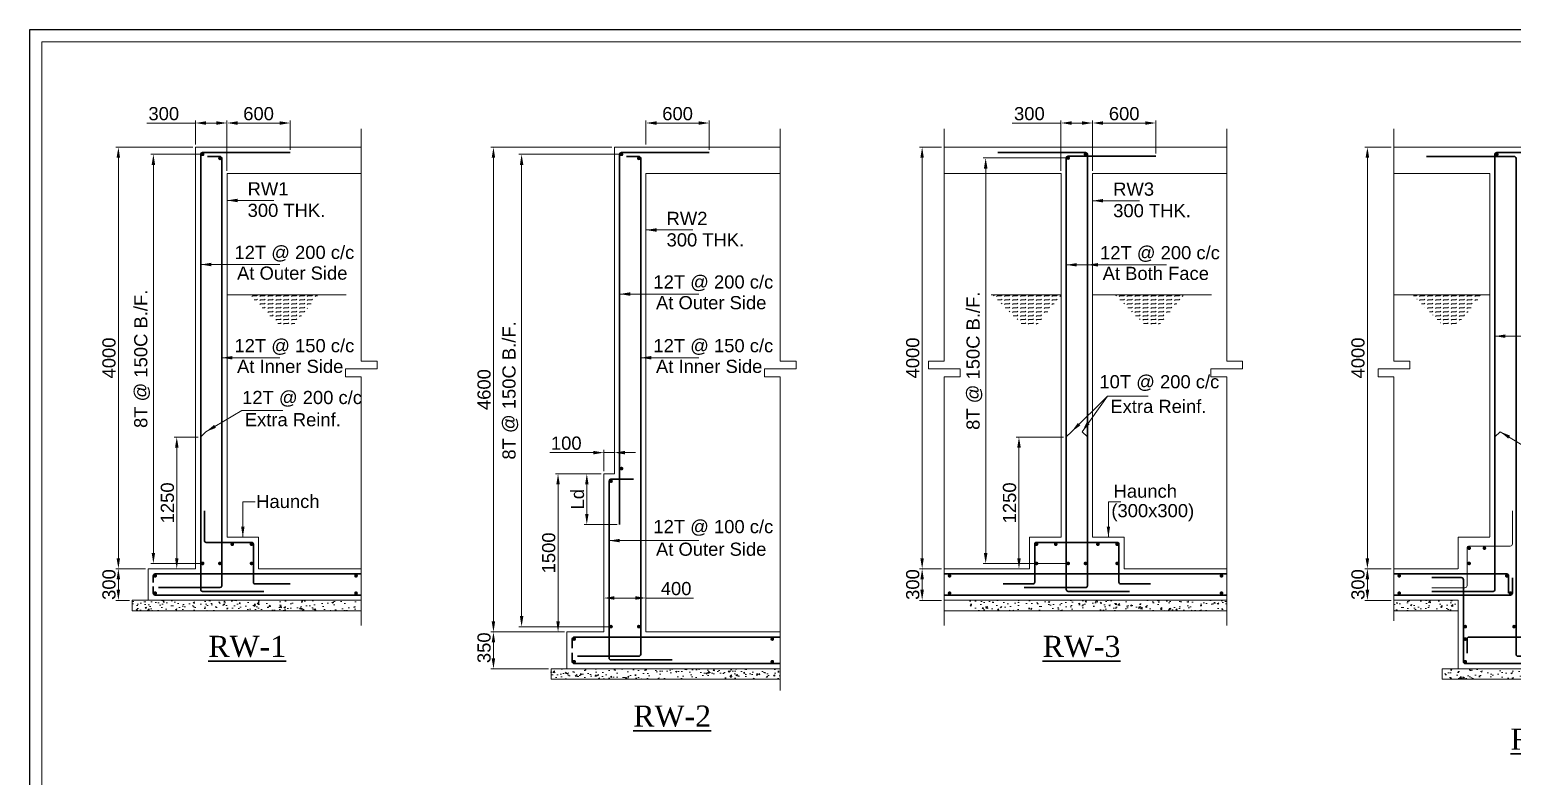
# Model space of a CAD drawing. Header units: millimetres. Extents: x 99112 to 332273, y 431815 to 552227.
# Drawn here: x 250858 to 264934, y 489691 to 496777 of the extents above; entities that cross this region are included whole.
import ezdxf

# ---------------------------------------------------------------- set-up
doc = ezdxf.new("R2010")
doc.units = ezdxf.units.MM
doc.header["$LTSCALE"] = 100
doc.header["$MEASUREMENT"] = 0
doc.linetypes.add('HIDDEN', pattern=[0.375, 0.25, -0.125])
for name, color, linetype, lineweight in [('CONCRETE', 7, 'Continuous', 20), ('DIM', 8, 'Continuous', 13), ('DONUT', 2, 'Continuous', 20), ('MAIN TEXT', 6, 'Continuous', 30), ('P.C.C HATCH', 8, 'Continuous', 20), ('REINF', 4, 'Continuous', 30), ('SUNK', 251, 'Continuous', 9), ('TEXT', 255, 'Continuous', 25), ('WATER LVL', 5, 'HIDDEN', 13)]:
    doc.layers.add(name, color=color, linetype=linetype, lineweight=lineweight)
doc.styles.add('ARIAL', font='arial.ttf')
doc.styles.add('TIMES NEW ROMAN', font='times.ttf', dxfattribs={"width": 0.8, "height": 12})
doc.dimstyles.new('50', dxfattribs={"dimscale": 50, "dimtxt": 2.5, "dimasz": 2, "dimexe": 0.5, "dimexo": 0.5, "dimgap": 0.5, "dimtad": 1, "dimdec": 0, "dimzin": 3, "dimdsep": 46, "dimtxsty": 'ARIAL', "dimcen": 0, "dimdle": 1, "dimclrd": 256, "dimclre": 256, "dimclrt": 7, "dimadec": 0, "dimazin": 0, "dimtfac": 1, "dimtdec": 0, "dimtmove": 0, "dimatfit": 3, "dimfxl": 0, "dimtolj": 1, "dimtzin": 0, "dimlwd": -1, "dimlwe": -1, "dimarcsym": 0})
pattern_1 = [(50, (-44755.4, 22417.23), (143.452037, -12.550427), [15, -165]), (355, (-44755.4, 22417.23), (-27.750267, 150.438427), [12, -132]), (100.4514, (-44743.45, 22416.18), (115.701876, 137.88791), [12.748038, -140.228422]), (46.1842, (-44755.4, 22457.23), (213.44821, -33.103803), [22.5, -247.5]), (96.6356, (-44737.62, 22454.47), (186.93254, 194.823574), [19.12206, -210.3426]), (351.1842, (-44755.4, 22457.23), (186.93239, 194.82372), [18, -198]), (21, (-44735.4, 22447.23), (119.38141, -80.523778), [15, -165]), (326, (-44735.4, 22447.23), (48.663066, 145.03001), [12, -132]), (71.4514, (-44725.46, 22440.52), (168.044526, 64.5061), [12.748038, -140.228422]), (37.5, (-44755.405, 22417.23), (2.431971, 66.578771), [0, -130.4, 0, -134, 0, -132.5]), (7.5, (-44755.405, 22417.23), (52.6139075, 78.882342), [0, -76.4, 0, -127.4, 0, -50.5]), (327.5, (-44800.005, 22417.23), (106.764487, -4.5109743), [0, -50, 0, -156, 0, -207]), (317.5, (-44820.005, 22417.23), (116.637234, 20.020996), [0, -65, 0, -103.6, 0, -147])]

# ---------------------------------------------------------------- blocks, each defined once
blk = doc.blocks.new('*D488')
at = {"layer": 'DIM', "transparency": 16777216}
for p, q in [((263785, 495661), (263533, 495661)), ((263558, 495561), (263558, 491761)), ((263785, 491661), (263533, 491661))]:
    blk.add_line(p, q, dxfattribs=at)
for points in [[(263575, 495561), (263541, 495561), (263558, 495661)], [(263541, 491761), (263575, 491761), (263558, 491661)]]:
    blk.add_solid(points, dxfattribs=at)
at = {"layer": 'DIM', "color": 7, "transparency": 16777216, "insert": (263469, 493661), "char_height": 125, "attachment_point": 5, "rotation": 90, "style": 'ARIAL'}
blk.add_mtext('\\A1;4000', dxfattribs=at)
blk = doc.blocks.new('*D491')
at = {"layer": 'DIM', "transparency": 16777216}
for p, q in [((263785, 491661), (263533, 491661)), ((263558, 491561), (263558, 491461)), ((263785, 491361), (263533, 491361))]:
    blk.add_line(p, q, dxfattribs=at)
for points in [[(263575, 491561), (263541, 491561), (263558, 491661)], [(263541, 491461), (263575, 491461), (263558, 491361)]]:
    blk.add_solid(points, dxfattribs=at)
at = {"layer": 'DIM', "color": 7, "transparency": 16777216, "insert": (263469, 491511), "char_height": 125, "attachment_point": 5, "rotation": 90, "style": 'ARIAL'}
blk.add_mtext('\\A1;300', dxfattribs=at)
blk = doc.blocks.new('*D492')
at = {"layer": 'DIM', "transparency": 16777216}
for p, q in [((252474, 495594), (252007, 495594)), ((252032, 495494), (252032, 491811)), ((252474, 491711), (252007, 491711))]:
    blk.add_line(p, q, dxfattribs=at)
for points in [[(252049, 495494), (252016, 495494), (252032, 495594)], [(252016, 491811), (252049, 491811), (252032, 491711)]]:
    blk.add_solid(points, dxfattribs=at)
at = {"layer": 'DIM', "color": 7, "transparency": 16777216, "insert": (251925, 493653), "char_height": 125, "attachment_point": 5, "rotation": 90, "style": 'ARIAL'}
blk.add_mtext('\\A1;8T @ 150C B./F.', dxfattribs=at)
blk = doc.blocks.new('*D493')
at = {"layer": 'DIM', "transparency": 16777216}
for p, q in [((251681, 491661), (251725, 491661)), ((251700, 491561), (251700, 491461)), ((251806, 491361), (251675, 491361))]:
    blk.add_line(p, q, dxfattribs=at)
for points in [[(251716, 491561), (251683, 491561), (251700, 491661)], [(251683, 491461), (251716, 491461), (251700, 491361)]]:
    blk.add_solid(points, dxfattribs=at)
at = {"layer": 'DIM', "color": 7, "transparency": 16777216, "insert": (251611, 491511), "char_height": 125, "attachment_point": 5, "rotation": 90, "style": 'ARIAL'}
blk.add_mtext('\\A1;{\\A1;300}', dxfattribs=at)
blk = doc.blocks.new('*D494')
at = {"layer": 'DIM', "transparency": 16777216}
for p, q in [((252406, 495661), (251675, 495661)), ((251700, 491761), (251700, 495561)), ((251956, 491661), (251675, 491661))]:
    blk.add_line(p, q, dxfattribs=at)
for points in [[(251716, 495561), (251683, 495561), (251700, 495661)], [(251683, 491761), (251716, 491761), (251700, 491661)]]:
    blk.add_solid(points, dxfattribs=at)
at = {"layer": 'DIM', "color": 7, "transparency": 16777216, "insert": (251611, 493661), "char_height": 125, "attachment_point": 5, "rotation": 90, "style": 'ARIAL'}
blk.add_mtext('\\A1;4000', dxfattribs=at)
blk = doc.blocks.new('*D534')
at = {"layer": 'DIM', "transparency": 16777216}
for p, q in [((252431, 495891), (251969, 495891)), ((252431, 495686), (252431, 495916)), ((252531, 495891), (252631, 495891)), ((252731, 495436), (252731, 495916))]:
    blk.add_line(p, q, dxfattribs=at)
for points in [[(252531, 495907), (252531, 495874), (252431, 495891)], [(252631, 495874), (252631, 495907), (252731, 495891)]]:
    blk.add_solid(points, dxfattribs=at)
at = {"layer": 'DIM', "color": 7, "transparency": 16777216, "insert": (252131, 495979), "char_height": 125, "attachment_point": 5, "style": 'ARIAL'}
blk.add_mtext('\\A1;300', dxfattribs=at)
blk = doc.blocks.new('*D495')
at = {"layer": 'DIM', "transparency": 16777216}
for p, q in [((252731, 495686), (252731, 495916)), ((252831, 495891), (253231, 495891)), ((253331, 495636), (253331, 495916))]:
    blk.add_line(p, q, dxfattribs=at)
for points in [[(252831, 495907), (252831, 495874), (252731, 495891)], [(253231, 495874), (253231, 495907), (253331, 495891)]]:
    blk.add_solid(points, dxfattribs=at)
at = {"layer": 'DIM', "color": 7, "transparency": 16777216, "insert": (253031, 495979), "char_height": 125, "attachment_point": 5, "style": 'ARIAL'}
blk.add_mtext('\\A1;600', dxfattribs=at)
blk = doc.blocks.new('*D496')
at = {"layer": 'DIM', "transparency": 16777216}
for p, q in [((256451, 495594), (255503, 495594)), ((255528, 495494), (255528, 491211)), ((256352, 491111), (255503, 491111))]:
    blk.add_line(p, q, dxfattribs=at)
for points in [[(255545, 495494), (255512, 495494), (255528, 495594)], [(255512, 491211), (255545, 491211), (255528, 491111)]]:
    blk.add_solid(points, dxfattribs=at)
at = {"layer": 'DIM', "color": 7, "transparency": 16777216, "insert": (255421, 493353), "char_height": 125, "attachment_point": 5, "rotation": 90, "style": 'ARIAL'}
blk.add_mtext('\\A1;8T @ 150C B./F.', dxfattribs=at)
blk = doc.blocks.new('*D497')
at = {"layer": 'DIM', "transparency": 16777216}
for p, q in [((255934, 491061), (255236, 491061)), ((255261, 490961), (255261, 490811)), ((255784, 490711), (255236, 490711))]:
    blk.add_line(p, q, dxfattribs=at)
for points in [[(255277, 490961), (255244, 490961), (255261, 491061)], [(255244, 490811), (255277, 490811), (255261, 490711)]]:
    blk.add_solid(points, dxfattribs=at)
at = {"layer": 'DIM', "color": 7, "transparency": 16777216, "insert": (255172, 490911), "char_height": 125, "attachment_point": 5, "rotation": 90, "style": 'ARIAL'}
blk.add_mtext('\\A1;350', dxfattribs=at)
blk = doc.blocks.new('*D498')
at = {"layer": 'DIM', "transparency": 16777216}
for p, q in [((256384, 495661), (255236, 495661)), ((255261, 491161), (255261, 495561)), ((255934, 491061), (255236, 491061))]:
    blk.add_line(p, q, dxfattribs=at)
for points in [[(255277, 495561), (255244, 495561), (255261, 495661)], [(255244, 491161), (255277, 491161), (255261, 491061)]]:
    blk.add_solid(points, dxfattribs=at)
at = {"layer": 'DIM', "color": 7, "transparency": 16777216, "insert": (255172, 493361), "char_height": 125, "attachment_point": 5, "rotation": 90, "style": 'ARIAL'}
blk.add_mtext('\\A1;4600', dxfattribs=at)
blk = doc.blocks.new('*D535')
at = {"layer": 'DIM', "transparency": 16777216}
for p, q in [((252431, 495891), (251969, 495891)), ((252431, 495686), (252431, 495916)), ((252531, 495891), (252631, 495891)), ((252731, 495436), (252731, 495916))]:
    blk.add_line(p, q, dxfattribs=at)
for points in [[(252531, 495907), (252531, 495874), (252431, 495891)], [(252631, 495874), (252631, 495907), (252731, 495891)]]:
    blk.add_solid(points, dxfattribs=at)
at = {"layer": 'DIM', "color": 7, "transparency": 16777216, "insert": (252131, 495979), "char_height": 125, "attachment_point": 5, "style": 'ARIAL'}
blk.add_mtext('\\A1;300', dxfattribs=at)
blk = doc.blocks.new('*D499')
at = {"layer": 'DIM', "transparency": 16777216}
for p, q in [((256709, 495686), (256709, 495916)), ((256809, 495891), (257209, 495891)), ((257309, 495636), (257309, 495916))]:
    blk.add_line(p, q, dxfattribs=at)
for points in [[(256809, 495907), (256809, 495874), (256709, 495891)], [(257209, 495874), (257209, 495907), (257309, 495891)]]:
    blk.add_solid(points, dxfattribs=at)
at = {"layer": 'DIM', "color": 7, "transparency": 16777216, "insert": (257009, 495979), "char_height": 125, "attachment_point": 5, "style": 'ARIAL'}
blk.add_mtext('\\A1;600', dxfattribs=at)
blk = doc.blocks.new('*D536')
at = {"layer": 'DIM', "transparency": 16777216}
for p, q in [((256209, 492763), (255795, 492763)), ((256309, 492586), (256309, 492788)), ((256409, 492763), (256309, 492763)), ((256409, 492586), (256409, 492788)), ((256509, 492763), (256609, 492763))]:
    blk.add_line(p, q, dxfattribs=at)
for points in [[(256209, 492746), (256209, 492779), (256309, 492763)], [(256509, 492779), (256509, 492746), (256409, 492763)]]:
    blk.add_solid(points, dxfattribs=at)
at = {"layer": 'DIM', "color": 7, "transparency": 16777216, "insert": (255952, 492852), "char_height": 125, "attachment_point": 5, "style": 'ARIAL'}
blk.add_mtext('\\A1;100', dxfattribs=at)
blk = doc.blocks.new('*D537')
at = {"layer": 'DIM', "transparency": 16777216}
for p, q in [((256284, 492561), (255849, 492561)), ((255874, 492461), (255874, 491161)), ((255934, 491061), (255849, 491061))]:
    blk.add_line(p, q, dxfattribs=at)
for points in [[(255891, 492461), (255858, 492461), (255874, 492561)], [(255858, 491161), (255891, 491161), (255874, 491061)]]:
    blk.add_solid(points, dxfattribs=at)
at = {"layer": 'DIM', "color": 7, "transparency": 16777216, "insert": (255786, 491811), "char_height": 125, "attachment_point": 5, "rotation": 90, "style": 'ARIAL'}
blk.add_mtext('\\A1;1500', dxfattribs=at)
blk = doc.blocks.new('*D500')
at = {"layer": 'DIM', "transparency": 16777216}
for p, q in [((260692, 495559), (259909, 495559)), ((259934, 495459), (259934, 491811)), ((260692, 491711), (259909, 491711))]:
    blk.add_line(p, q, dxfattribs=at)
for points in [[(259951, 495459), (259917, 495459), (259934, 495559)], [(259917, 491811), (259951, 491811), (259934, 491711)]]:
    blk.add_solid(points, dxfattribs=at)
at = {"layer": 'DIM', "color": 7, "transparency": 16777216, "insert": (259827, 493635), "char_height": 125, "attachment_point": 5, "rotation": 90, "style": 'ARIAL'}
blk.add_mtext('\\A1;8T @ 150C B./F.', dxfattribs=at)
blk = doc.blocks.new('*D501')
at = {"layer": 'DIM', "transparency": 16777216}
for p, q in [((259516, 491661), (259306, 491661)), ((259331, 491561), (259331, 491461)), ((259516, 491361), (259306, 491361))]:
    blk.add_line(p, q, dxfattribs=at)
for points in [[(259347, 491561), (259314, 491561), (259331, 491661)], [(259314, 491461), (259347, 491461), (259331, 491361)]]:
    blk.add_solid(points, dxfattribs=at)
at = {"layer": 'DIM', "color": 7, "transparency": 16777216, "insert": (259242, 491511), "char_height": 125, "attachment_point": 5, "rotation": 90, "style": 'ARIAL'}
blk.add_mtext('\\A1;{\\A1;300}', dxfattribs=at)
blk = doc.blocks.new('*D502')
at = {"layer": 'DIM', "transparency": 16777216}
for p, q in [((259516, 495661), (259306, 495661)), ((259331, 491761), (259331, 495561)), ((259516, 491661), (259306, 491661))]:
    blk.add_line(p, q, dxfattribs=at)
for points in [[(259347, 495561), (259314, 495561), (259331, 495661)], [(259314, 491761), (259347, 491761), (259331, 491661)]]:
    blk.add_solid(points, dxfattribs=at)
at = {"layer": 'DIM', "color": 7, "transparency": 16777216, "insert": (259242, 493661), "char_height": 125, "attachment_point": 5, "rotation": 90, "style": 'ARIAL'}
blk.add_mtext('\\A1;4000', dxfattribs=at)
blk = doc.blocks.new('*D538')
at = {"layer": 'DIM', "transparency": 16777216}
for p, q in [((252431, 495891), (251969, 495891)), ((252431, 495686), (252431, 495916)), ((252531, 495891), (252631, 495891)), ((252731, 495436), (252731, 495916))]:
    blk.add_line(p, q, dxfattribs=at)
for points in [[(252531, 495907), (252531, 495874), (252431, 495891)], [(252631, 495874), (252631, 495907), (252731, 495891)]]:
    blk.add_solid(points, dxfattribs=at)
at = {"layer": 'DIM', "color": 7, "transparency": 16777216, "insert": (252131, 495979), "char_height": 125, "attachment_point": 5, "style": 'ARIAL'}
blk.add_mtext('\\A1;300', dxfattribs=at)
blk = doc.blocks.new('*D516')
at = {"layer": 'DIM', "transparency": 16777216}
for p, q in [((260649, 495891), (260187, 495891)), ((260649, 495436), (260649, 495916)), ((260749, 495891), (260849, 495891)), ((260949, 495436), (260949, 495916))]:
    blk.add_line(p, q, dxfattribs=at)
for points in [[(260749, 495907), (260749, 495874), (260649, 495891)], [(260849, 495874), (260849, 495907), (260949, 495891)]]:
    blk.add_solid(points, dxfattribs=at)
at = {"layer": 'DIM', "color": 7, "transparency": 16777216, "insert": (260349, 495979), "char_height": 125, "attachment_point": 5, "style": 'ARIAL'}
blk.add_mtext('\\A1;300', dxfattribs=at)
blk = doc.blocks.new('*D517')
at = {"layer": 'DIM', "transparency": 16777216}
for p, q in [((260949, 495686), (260949, 495916)), ((261049, 495891), (261449, 495891)), ((261549, 495601), (261549, 495916))]:
    blk.add_line(p, q, dxfattribs=at)
for points in [[(261049, 495907), (261049, 495874), (260949, 495891)], [(261449, 495874), (261449, 495907), (261549, 495891)]]:
    blk.add_solid(points, dxfattribs=at)
at = {"layer": 'DIM', "color": 7, "transparency": 16777216, "insert": (261249, 495979), "char_height": 125, "attachment_point": 5, "style": 'ARIAL'}
blk.add_mtext('\\A1;600', dxfattribs=at)
blk = doc.blocks.new('*D539')
at = {"layer": 'P.C.C HATCH', "transparency": 16777216}
for p, q in [((252456, 492911), (252229, 492911)), ((252254, 491761), (252254, 492811)), ((252406, 491661), (252229, 491661))]:
    blk.add_line(p, q, dxfattribs=at)
for points in [[(252271, 492811), (252238, 492811), (252254, 492911)], [(252238, 491761), (252271, 491761), (252254, 491661)]]:
    blk.add_solid(points, dxfattribs=at)
at = {"layer": 'P.C.C HATCH', "color": 7, "transparency": 16777216, "insert": (252166, 492286), "char_height": 125, "attachment_point": 5, "rotation": 90, "style": 'ARIAL'}
blk.add_mtext('\\A1;1250', dxfattribs=at)
blk = doc.blocks.new('*D541')
at = {"layer": 'DIM', "transparency": 16777216}
for p, q in [((252431, 495891), (251969, 495891)), ((252431, 495686), (252431, 495916)), ((252531, 495891), (252631, 495891)), ((252731, 495436), (252731, 495916))]:
    blk.add_line(p, q, dxfattribs=at)
for points in [[(252531, 495907), (252531, 495874), (252431, 495891)], [(252631, 495874), (252631, 495907), (252731, 495891)]]:
    blk.add_solid(points, dxfattribs=at)
at = {"layer": 'DIM', "color": 7, "transparency": 16777216, "insert": (252131, 495979), "char_height": 125, "attachment_point": 5, "style": 'ARIAL'}
blk.add_mtext('\\A1;300', dxfattribs=at)
blk = doc.blocks.new('*D527')
at = {"layer": 'P.C.C HATCH', "transparency": 16777216}
for p, q in [((256309, 491319), (256309, 491408)), ((256409, 491383), (256609, 491383)), ((256709, 491319), (256709, 491408)), ((256709, 491383), (257160, 491383))]:
    blk.add_line(p, q, dxfattribs=at)
for points in [[(256409, 491400), (256409, 491367), (256309, 491383)], [(256609, 491367), (256609, 491400), (256709, 491383)]]:
    blk.add_solid(points, dxfattribs=at)
at = {"layer": 'P.C.C HATCH', "color": 7, "transparency": 16777216, "insert": (256995, 491472), "char_height": 125, "attachment_point": 5, "style": 'ARIAL'}
blk.add_mtext('\\A1;400', dxfattribs=at)
blk = doc.blocks.new('*D696')
at = {"layer": 'DIM', "transparency": 16777216}
for p, q in [((260674, 492911), (260225, 492911)), ((260250, 491761), (260250, 492811)), ((260324, 491661), (260225, 491661))]:
    blk.add_line(p, q, dxfattribs=at)
for points in [[(260267, 492811), (260234, 492811), (260250, 492911)], [(260234, 491761), (260267, 491761), (260250, 491661)]]:
    blk.add_solid(points, dxfattribs=at)
at = {"layer": 'DIM', "color": 7, "transparency": 16777216, "insert": (260161, 492286), "char_height": 125, "attachment_point": 5, "rotation": 90, "style": 'ARIAL'}
blk.add_mtext('\\A1;1250', dxfattribs=at)
blk = doc.blocks.new('*D697')
at = {"layer": 'DIM', "transparency": 16777216}
for p, q in [((260674, 492911), (260225, 492911)), ((260250, 491761), (260250, 492811)), ((260324, 491661), (260225, 491661))]:
    blk.add_line(p, q, dxfattribs=at)
for points in [[(260267, 492811), (260234, 492811), (260250, 492911)], [(260234, 491761), (260267, 491761), (260250, 491661)]]:
    blk.add_solid(points, dxfattribs=at)
at = {"layer": 'DIM', "color": 7, "transparency": 16777216, "insert": (260161, 492286), "char_height": 125, "attachment_point": 5, "rotation": 90, "style": 'ARIAL'}
blk.add_mtext('\\A1;1250', dxfattribs=at)
blk = doc.blocks.new('*D876')
at = {"layer": 'DIM', "transparency": 16777216}
for p, q in [((256284, 492561), (256122, 492561)), ((256147, 492461), (256147, 492181)), ((256434, 492081), (256122, 492081))]:
    blk.add_line(p, q, dxfattribs=at)
for points in [[(256164, 492461), (256131, 492461), (256147, 492561)], [(256131, 492181), (256164, 492181), (256147, 492081)]]:
    blk.add_solid(points, dxfattribs=at)
at = {"layer": 'DIM', "color": 7, "transparency": 16777216, "insert": (256059, 492321), "char_height": 125, "attachment_point": 5, "rotation": 90, "style": 'ARIAL'}
blk.add_mtext('\\A1;Ld', dxfattribs=at)

msp = doc.modelspace()

# ---------------------------------------------------------------- hatches: boundary and pattern name
at = {"layer": 'P.C.C HATCH'}
h = msp.add_hatch(dxfattribs=at)
h.set_pattern_fill('AR-CONC', color=256, scale=20, style=0)
h.set_pattern_definition([(50, (-44983.07, 22417.23), (143.452037, -12.550427), [15, -165]), (355, (-44983.07, 22417.23), (-27.750267, 150.438427), [12, -132]), (100.4514, (-44971.11, 22416.18), (115.701876, 137.88791), [12.748038, -140.228422]), (46.1842, (-44983.07, 22457.23), (213.44821, -33.103803), [22.5, -247.5]), (96.6356, (-44965.28, 22454.47), (186.93254, 194.823574), [19.12206, -210.3426]), (351.1842, (-44983.07, 22457.23), (186.93239, 194.82372), [18, -198]), (21, (-44963.07, 22447.23), (119.38141, -80.523778), [15, -165]), (326, (-44963.07, 22447.23), (48.663066, 145.03001), [12, -132]), (71.4514, (-44953.12, 22440.52), (168.044526, 64.5061), [12.748038, -140.228422]), (37.5, (-44983.066, 22417.23), (2.431971, 66.578771), [0, -130.4, 0, -134, 0, -132.5]), (7.5, (-44983.066, 22417.23), (52.6139075, 78.882342), [0, -76.4, 0, -127.4, 0, -50.5]), (327.5, (-45027.666, 22417.23), (106.764487, -4.5109743), [0, -50, 0, -156, 0, -207]), (317.5, (-45047.67, 22417.23), (116.637234, 20.020996), [0, -65, 0, -103.6, 0, -147])])
h.paths.add_polyline_path([(262223, 491261.4), (262223, 491361.4), (259785.7, 491361.4), (259785.7, 491261.4)])
h.paths.add_polyline_path([(259319.9, 491342.3), (259319.9, 491680.5), (259510.1, 491680.5), (259510.1, 491342.3)], flags=9)
h = msp.add_hatch(dxfattribs=at)
h.set_pattern_fill('AR-CONC', color=256, scale=20, style=0)
h.set_pattern_definition([(50, (457025.75, 1009560.71), (143.452037, -12.550427), [15, -165]), (355, (457025.75, 1009560.71), (-27.750267, 150.438427), [12, -132]), (100.4514, (457037.7, 1009559.67), (115.701876, 137.88791), [12.748038, -140.228422]), (46.1842, (457025.75, 1009600.71), (213.44821, -33.103803), [22.5, -247.5]), (96.6356, (457043.54, 1009597.95), (186.93254, 194.823574), [19.12206, -210.3426]), (351.1842, (457025.75, 1009600.71), (186.93239, 194.82372), [18, -198]), (21, (457045.75, 1009590.71), (119.38141, -80.523778), [15, -165]), (326, (457045.75, 1009590.71), (48.663066, 145.03001), [12, -132]), (71.4514, (457055.7, 1009584), (168.044526, 64.5061), [12.748038, -140.228422]), (37.5, (457025.75, 1009560.714), (2.431971, 66.578771), [0, -130.4, 0, -134, 0, -132.5]), (7.5, (457025.75, 1009560.714), (52.6139075, 78.882342), [0, -76.4, 0, -127.4, 0, -50.5]), (327.5, (456981.15, 1009560.714), (106.764487, -4.5109743), [0, -50, 0, -156, 0, -207]), (317.5, (456961.15, 1009560.71), (116.637234, 20.020996), [0, -65, 0, -103.6, 0, -147])])
h.paths.add_polyline_path([(254006, 491261.4), (254006, 491361.4), (251831.4, 491361.4), (251831.4, 491261.4)])
h = msp.add_hatch(dxfattribs=at)
h.set_pattern_fill('AR-CONC', color=256, scale=20, style=0)
h.set_pattern_definition(pattern_1)
h.paths.add_polyline_path([(264419.1, 491361.4), (263810.4, 491361.4), (263810.4, 491261.4), (264419.1, 491261.4)])
h = msp.add_hatch(dxfattribs=at)
h.set_pattern_fill('AR-CONC', color=256, scale=20, style=0)
h.set_pattern_definition([(50, (-45811.41, 22417.23), (143.452037, -12.550427), [15, -165]), (355, (-45811.41, 22417.23), (-27.750267, 150.438427), [12, -132]), (100.4514, (-45799.45, 22416.18), (115.701876, 137.88791), [12.748038, -140.228422]), (46.1842, (-45811.4, 22457.23), (213.44821, -33.103803), [22.5, -247.5]), (96.6356, (-45793.62, 22454.47), (186.93254, 194.823574), [19.12206, -210.3426]), (351.1842, (-45811.4, 22457.23), (186.93239, 194.82372), [18, -198]), (21, (-45791.41, 22447.23), (119.38141, -80.523778), [15, -165]), (326, (-45791.41, 22447.23), (48.663066, 145.03001), [12, -132]), (71.4514, (-45781.46, 22440.52), (168.044526, 64.5061), [12.748038, -140.228422]), (37.5, (-45811.41, 22417.23), (2.431971, 66.578771), [0, -130.4, 0, -134, 0, -132.5]), (7.5, (-45811.41, 22417.23), (52.6139075, 78.882342), [0, -76.4, 0, -127.4, 0, -50.5]), (327.5, (-45856.01, 22417.23), (106.764487, -4.5109743), [0, -50, 0, -156, 0, -207]), (317.5, (-45876.01, 22417.23), (116.637234, 20.020996), [0, -65, 0, -103.6, 0, -147])])
h.paths.add_polyline_path([(257983.5, 490711.4), (255808.9, 490711.4), (255808.9, 490611.4), (257983.5, 490611.4)])
h.paths.add_polyline_path([(255076.8, 490742.3), (255076.8, 491080.5), (255267.1, 491080.5), (255267.1, 490742.3)], flags=9)
h = msp.add_hatch(dxfattribs=at)
h.set_pattern_fill('AR-CONC', color=256, scale=20, style=0)
h.set_pattern_definition(pattern_1)
h.paths.add_polyline_path([(266293.7, 490711.4), (264269.1, 490711.4), (264269.1, 490611.4), (266293.7, 490611.4)])
at = {"layer": 'WATER LVL'}
h = msp.add_hatch(dxfattribs=at)
h.set_pattern_fill('FLEX', color=256, scale=150, style=0)
h.paths.add_polyline_path([(252940.4, 494261.4), (253601.3, 494261.4), (253361.3, 493970.4), (253230.9, 493970.4)])
h = msp.add_hatch(dxfattribs=at)
h.set_pattern_fill('FLEX', color=256, scale=150, style=0)
h.set_pattern_definition([(0, (-6880.116, 0), (0, 37.5), [37.5, -37.5]), (45, (-6842.616, 0), (2e-15, 37.4999999), [9.375, -34.2830087, 9.375, -53.0330086])])
h.paths.add_polyline_path([(259995.9, 494261.4), (260656.7, 494261.4), (260416.7, 493970.4), (260286.3, 493970.4)])
h = msp.add_hatch(dxfattribs=at)
h.set_pattern_fill('FLEX', color=256, scale=150, style=0)
h.set_pattern_definition([(0, (-5717.68, 0), (0, 37.5), [37.5, -37.5]), (45, (-5680.18, 0), (2e-15, 37.4999999), [9.375, -34.2830087, 9.375, -53.0330086])])
h.paths.add_polyline_path([(261158.3, 494261.4), (261819.1, 494261.4), (261579.2, 493970.4), (261448.7, 493970.4)])
h = msp.add_hatch(dxfattribs=at)
h.set_pattern_fill('FLEX', color=256, scale=150, style=0)
h.set_pattern_definition([(0, (-5490.02, 0), (0, 37.5), [37.5, -37.5]), (45, (-5452.52, 0), (2e-15, 37.4999999), [9.375, -34.2830087, 9.375, -53.0330086])])
h.paths.add_polyline_path([(263985.5, 494261.4), (264646.3, 494261.4), (264406.3, 493970.4), (264275.9, 493970.4)])

# ---------------------------------------------------------------- linework, layer by layer
at = {"color": 5}
msp.add_lwpolyline([(250857.6, 472573.6), (285016.6, 472573.6), (285016.6, 496776.7), (250857.6, 496776.7)], close=True, dxfattribs=at)
at = {"layer": 'CONCRETE', "color": 5, "lineweight": 9}
for p, q in [((259541.4, 495835.6, 389.1), (259541.4, 493631.5, 389.1)), ((259541.4, 493631.5, 389.1), (259391.4, 493631.5, 389.1)), ((259391.4, 493631.5, 389.1), (259391.4, 493556.5, 389.1)), ((259391.4, 493556.5, 389.1), (259691.4, 493556.5, 389.1)), ((259691.4, 493556.5, 389.1), (259691.4, 493481.5, 389.1)), ((259691.4, 493481.5, 389.1), (259541.4, 493481.5, 389.1)), ((259541.4, 493481.5, 389.1), (259541.4, 491123.6, 389.1))]:
    msp.add_line(p, q, dxfattribs=at)
at = {"layer": 'CONCRETE'}
for p, q in [((252431.4, 491661.4, 389.1), (252431.4, 495661.4, 389.1)), ((254006, 495661.4, 389.1), (252431.4, 495661.4, 389.1)), ((256408.9, 492561.4, 389.1), (256408.9, 495661.4, 389.1)), ((257983.5, 495661.4, 389.1), (256408.9, 495661.4, 389.1)), ((262223, 495661.4, 389.1), (259541.4, 495661.4, 389.1)), ((267336.2, 495661.4, 389.1), (263810.4, 495661.4, 389.1)), ((252731.4, 491961.4, 389.1), (252731.4, 495411.4, 389.1)), ((254006, 495411.4, 389.1), (252731.4, 495411.4, 389.1)), ((256708.9, 491061.4, 389.1), (256708.9, 495411.4, 389.1)), ((257983.5, 495411.4, 389.1), (256708.9, 495411.4, 389.1)), ((260649.3, 495411.4, 389.1), (259541.4, 495411.4, 389.1)), ((260649.3, 491961.4, 389.1), (260649.3, 495411.4, 389.1)), ((260949.3, 491961.4, 389.1), (260949.3, 495411.4, 389.1)), ((262223, 495411.4, 389.1), (260949.3, 495411.4, 389.1)), ((264719.1, 495411.4, 389.1), (263810.4, 495411.4, 389.1)), ((264719.1, 491963.3, 389.1), (264719.1, 495411.4, 389.1)), ((256308.9, 491061.4, 389.1), (256308.9, 492561.4, 389.1)), ((256308.9, 492561.4, 389.1), (256408.9, 492561.4, 389.1)), ((253031.4, 491961.4, 389.1), (252731.4, 491961.4, 389.1)), ((253031.4, 491661.4, 389.1), (253031.4, 491961.4, 389.1)), ((260349.3, 491661.4, 389.1), (260349.3, 491961.4, 389.1)), ((260349.3, 491961.4, 389.1), (260649.3, 491961.4, 389.1)), ((261249.3, 491961.4, 389.1), (260949.3, 491961.4, 389.1)), ((261249.3, 491661.4, 389.1), (261249.3, 491961.4, 389.1)), ((264419.1, 491661.4, 389.1), (264419.1, 491961.4, 389.1)), ((264419.1, 491961.4, 389.1), (264719.1, 491961.4, 389.1)), ((251981.4, 491361.4, 389.1), (251981.4, 491661.4, 389.1)), ((252431.4, 491661.4, 389.1), (251981.4, 491661.4, 389.1)), ((254006, 491661.4, 389.1), (253031.4, 491661.4, 389.1)), ((260349.3, 491661.4, 389.1), (259541.4, 491661.4, 389.1)), ((262223, 491661.4, 389.1), (261249.3, 491661.4, 389.1)), ((264417.2, 491661.4, 389.1), (263810.4, 491661.4, 389.1)), ((251831.4, 491361.4, 389.1), (254006, 491361.4, 389.1)), ((251831.4, 491261.4, 389.1), (251831.4, 491361.4, 389.1)), ((259541.4, 491361.4, 389.1), (262223, 491361.4, 389.1)), ((263810.4, 491361.4, 389.1), (264419.1, 491361.4, 389.1)), ((264419.1, 491361.4, 389.1), (264419.1, 490711.4, 389.1)), ((251831.4, 491261.4, 389.1), (254006, 491261.4, 389.1)), ((259541.4, 491261.4, 389.1), (262223, 491261.4, 389.1)), ((263810.4, 491261.4, 389.1), (264419.1, 491261.4, 389.1)), ((255958.9, 490711.4, 389.1), (255958.9, 491061.4, 389.1)), ((255958.9, 491061.4, 389.1), (256308.9, 491061.4, 389.1)), ((256708.9, 491061.4, 389.1), (257983.5, 491061.4, 389.1)), ((255808.9, 490611.4, 389.1), (255808.9, 490711.4, 389.1)), ((255808.9, 490711.4, 389.1), (257983.5, 490711.4, 389.1)), ((255808.9, 490611.4, 389.1), (257983.5, 490611.4, 389.1)), ((264269.1, 490711.4, 389.1), (267336.2, 490711.4, 389.1)), ((264269.1, 490611.4, 389.1), (264269.1, 490711.4, 389.1)), ((264269.1, 490611.4, 389.1), (267336.2, 490611.4, 389.1))]:
    msp.add_line(p, q, dxfattribs=at)
at = {"layer": 'CONCRETE', "color": 5, "lineweight": 9, "elevation": 389.1}
for points in [[(254006, 495835.6), (254006, 493631.5), (254156, 493631.5), (254156, 493556.5), (253856, 493556.5), (253856, 493481.5), (254006, 493481.5), (254006, 491123.6)], [(257983.5, 495835.6), (257983.5, 493631.5), (258133.5, 493631.5), (258133.5, 493556.5), (257833.5, 493556.5), (257833.5, 493481.5), (257983.5, 493481.5), (257983.5, 490506.8)], [(262223, 495835.6), (262223, 493631.5), (262373, 493631.5), (262373, 493556.5), (262073, 493556.5), (262073, 493481.5), (262223, 493481.5), (262223, 491123.6)], [(263810.4, 495835.6), (263810.4, 493631.5), (263960.4, 493631.5), (263960.4, 493556.5), (263660.4, 493556.5), (263660.4, 493481.5), (263810.4, 493481.5), (263810.4, 491166.8)]]:
    msp.add_lwpolyline(points, dxfattribs=at)
at = {"layer": 'DONUT', "const_width": 17.5}
for points, elevation in [([(252507.7, 495593.9, -1), (252490.2, 495593.9, -1)], 401.4), ([(252672.9, 495555.6, -1), (252655.4, 495555.6, -1)], 401.4), ([(256485.1, 495593.9, -1), (256467.6, 495593.9, -1)], 401.4), ([(256650.1, 495555.6, -1), (256632.6, 495555.6, -1)], 401.4), ([(260725.5, 495558.9, -1), (260708, 495558.9, -1)], 389.1), ([(260873.2, 495593.9, 1), (260890.7, 495593.9, 1)], 401.4), ([(264795.3, 495593.9, -1), (264777.8, 495593.9, -1)], 401.4), ([(256485.6, 492611.4, -1), (256468.1, 492611.4, -1)], 401.4), ([(256385.6, 492492.5, -1), (256368.1, 492492.5, -1)], 401.4), ([(252790.2, 491893.9, -1), (252772.7, 491893.9, -1)], 389.1), ([(252972.7, 491893.9, -1), (252955.2, 491893.9, -1)], 389.1), ([(260408.1, 491893.9, 1), (260425.6, 491893.9, 1)], 389.1), ([(260590.6, 491893.9, 1), (260608.1, 491893.9, 1)], 389.1), ([(261008.1, 491893.9, -1), (260990.6, 491893.9, -1)], 389.1), ([(261190.6, 491893.9, -1), (261173.1, 491893.9, -1)], 389.1), ([(264515.3, 491856.4, 1), (264532.8, 491856.4, 1)], 389.1), ([(264660.3, 491856.6, 1), (264677.8, 491856.6, 1)], 389.1), ([(252508.1, 491711.4, -1), (252490.6, 491711.4, -1)], 401.4), ([(252654.6, 491711.4, 1), (252672.1, 491711.4, 1)], 401.4), ([(252972.7, 491711.4, -1), (252955.2, 491711.4, -1)], 389.1), ([(260408.1, 491711.4, 1), (260425.6, 491711.4, 1)], 389.1), ([(260725.9, 491711.4, -1), (260708.4, 491711.4, -1)], 401.4), ([(260872.7, 491711.4, 1), (260890.2, 491711.4, 1)], 401.4), ([(261190.6, 491711.4, -1), (261173.1, 491711.4, -1)], 389.1), ([(264514.8, 491711.4, 1), (264532.3, 491711.4, 1)], 389.1), ([(252057.7, 491593.9, -1), (252040.2, 491593.9, -1)], 401.4), ([(253964.8, 491593.9, -1), (253947.3, 491593.9, -1)], 389.1), ([(259600.1, 491593.9, -1), (259582.6, 491593.9, -1)], 389.1), ([(262181.7, 491593.9, -1), (262164.2, 491593.9, -1)], 389.1), ([(263869.2, 491593.9, -1), (263851.7, 491593.9, -1)], 389.1), ([(264890.3, 491593.9, -1), (264872.8, 491593.9, -1)], 389.1), ([(252057.7, 491428.9, -1), (252040.2, 491428.9, -1)], 401.4), ([(252057.7, 491428.9, -1), (252040.2, 491428.9, -1)], 401.4), ([(253964.8, 491428.9, -1), (253947.3, 491428.9, -1)], 389.1), ([(259600.1, 491428.9, -1), (259582.6, 491428.9, -1)], 389.1), ([(259600.1, 491428.9, -1), (259582.6, 491428.9, -1)], 389.1), ([(262181.7, 491428.9, -1), (262164.2, 491428.9, -1)], 389.1), ([(262181.7, 491428.9, -1), (262164.2, 491428.9, -1)], 389.1), ([(263869.2, 491428.9, -1), (263851.7, 491428.9, -1)], 389.1), ([(263869.2, 491428.9, -1), (263851.7, 491428.9, -1)], 389.1), ([(264925.3, 491428.9, -1), (264907.8, 491428.9, -1)], 389.1), ([(256035.2, 490993.9, -1), (256017.7, 490993.9, -1)], 389.1), ([(256385.6, 491111.4, -1), (256368.1, 491111.4, -1)], 401.4), ([(256632.2, 491111.4, 1), (256649.7, 491111.4, 1)], 413.7), ([(257916.7, 490993.9, -1), (257899.2, 490993.9, -1)], 389.1), ([(264495.3, 490993.9, -1), (264477.8, 490993.9, -1)], 364.5), ([(264495.8, 491111.4, -1), (264478.3, 491111.4, -1)], 413.7), ([(264942.3, 491111.4, 1), (264959.8, 491111.4, 1)], 413.7), ([(256035.2, 490778.9, -1), (256017.7, 490778.9, -1)], 401.4), ([(256035.2, 490778.9, -1), (256017.7, 490778.9, -1)], 401.4), ([(257916.7, 490778.9, -1), (257899.2, 490778.9, -1)], 401.4), ([(264495.3, 490778.9, -1), (264477.8, 490778.9, -1)], 376.8), ([(264495.3, 490778.9, -1), (264477.8, 490778.9, -1)], 376.8)]:
    msp.add_lwpolyline(points, format="xyb", close=True, dxfattribs=dict(at, elevation=elevation))
at = {"layer": 'REINF'}
for p, q in [((252481.4, 492911.4, 389.1), (252531.3, 492961.3, 389.1)), ((260699.2, 492911.4, 389.1), (260749.2, 492961.3, 389.1)), ((260899.4, 492911.4, 389.1), (260849.5, 492961.3, 389.1)), ((264769, 492911.4, 389.1), (264818.9, 492961.3, 389.1))]:
    msp.add_line(p, q, dxfattribs=at)
at = {"layer": 'REINF', "elevation": 389.1}
for points in [[(252546.5, 495573.1), (252664.1, 495573.1, -0.414238), (252681.6, 495555.6), (252681.3, 491498.9, -0.4141936), (252663.8, 491481.4), (252081.2, 491481.4)], [(253331.4, 495611.4), (252498.9, 495611.4, 0.4141896), (252481.4, 495593.9), (252481.3, 491463.9, 0.4142375), (252498.8, 491446.4), (253081.4, 491446.4)], [(256524, 495573.1), (256641.3, 495573.1, -0.414238), (256658.8, 495555.6), (256658.8, 490848.9, -0.4142136), (256641.3, 490831.4), (256058.6, 490831.4)], [(257308.9, 495611.4), (256476.3, 495611.4, 0.4141896), (256458.8, 495593.9), (256458.8, 492081.4)], [(260049.3, 495611.4), (260881.9, 495611.4, -0.4141896), (260899.4, 495593.9), (260899.4, 491498.9, -0.4142136), (260881.9, 491481.4), (260299.4, 491481.4)], [(261549.3, 495576.4), (260716.7, 495576.4, 0.4141896), (260699.2, 495558.9), (260699.2, 491463.9, 0.4142136), (260716.7, 491446.4), (261299.2, 491446.4)], [(264119.1, 495573.1), (264951.5, 495573.1, -0.414238), (264969, 495555.6), (264969, 490848.9, 0.414234), (264986.5, 490831.4), (265569.1, 490831.4)], [(265619.1, 495611.4), (264786.5, 495611.4, 0.4141896), (264769, 495593.9), (264769, 491463.9, -0.4142136), (264751.5, 491446.4), (264169, 491446.4)], [(256590.8, 492510), (256376.4, 492510, 0.4142077), (256358.9, 492492.5), (256358.8, 490813.9, 0.4142194), (256376.3, 490796.4), (256958.8, 490796.4)], [(252516.3, 492211.4), (252516.3, 491928.9, 0.4142136), (252533.8, 491911.4), (252963.9, 491911.4, -0.4142136), (252981.4, 491893.9), (252981.4, 491533.9, 0.4142136), (252998.9, 491516.4), (253331.4, 491516.4)], [(260099.3, 491516.4), (260381.8, 491516.4, 0.4142136), (260399.3, 491533.9), (260399.3, 491893.9, -0.4142136), (260416.8, 491911.4), (261181.8, 491911.4, -0.4142136), (261199.3, 491893.9), (261199.3, 491533.9, 0.4142136), (261216.8, 491516.4), (261499.3, 491516.4)], [(252031.4, 491529.1), (252031.4, 491593.9, -0.4142136), (252048.9, 491611.4), (254006, 491611.4)], [(264899.1, 491428.9), (264899.1, 491593.9, 0.4142136), (264881.6, 491611.4), (263810.4, 491611.4)], [(264934.1, 491575.6), (264934.1, 491428.9, -0.4142136), (264916.6, 491411.4), (263810.4, 491411.4)], [(264169.1, 491576.4), (264449.1, 491576.4, -0.4142136), (264469.1, 491556.4), (264469.1, 490778.9, 0.4142136), (264486.6, 490761.4), (267336.2, 490761.4)], [(252031.4, 491492.3), (252031.4, 491428.9, 0.4142136), (252048.9, 491411.4), (254006, 491411.4)], [(256008.9, 490908.4), (256008.9, 490993.9, -0.4142136), (256026.4, 491011.4), (257983.5, 491011.4)], [(264504.1, 490859.1), (264504.1, 490993.9, -0.4142136), (264521.6, 491011.4), (267336.2, 491011.4)], [(256008.9, 490863.1), (256008.9, 490778.9, 0.4142136), (256026.4, 490761.4), (257983.5, 490761.4)]]:
    msp.add_lwpolyline(points, format="xyb", dxfattribs=at)
at = {"layer": 'REINF', "lineweight": 15, "elevation": 389.1}
msp.add_lwpolyline([(264934.2, 492211.4), (264934.2, 491896.4, -0.4142136), (264914.2, 491876.4), (264524.1, 491876.4, 0.4142136), (264504.1, 491856.4), (264504.1, 491501.2, -0.4142136), (264484.1, 491481.2), (264169.1, 491481.2)], format="xyb", dxfattribs=at)
at = {"layer": 'REINF', "elevation": 389.1}
for points in [[(259541.4, 491611.4), (262223, 491611.4)], [(259541.4, 491411.4), (262223, 491411.4)]]:
    msp.add_lwpolyline(points, dxfattribs=at)
at = {"layer": 'SUNK', "color": 6}
msp.add_lwpolyline([(250972, 472688), (284902.2, 472688), (284902.2, 496662.3), (250972, 496662.3)], close=True, dxfattribs=at)
at = {"layer": 'WATER LVL', "ltscale": 0.25}
for p, q in [((253861.4, 494261.4, 389.1), (252731.4, 494261.4, 389.1)), ((260649.3, 494261.4, 389.1), (259986.9, 494261.4, 389.1)), ((262079.2, 494261.4, 389.1), (260949.3, 494261.4, 389.1)), ((264719.1, 494261.4, 389.1), (263810.4, 494261.4, 389.1))]:
    msp.add_line(p, q, dxfattribs=at)

# ---------------------------------------------------------------- texts
at = {"layer": 'MAIN TEXT', "style": 'TIMES NEW ROMAN'}
for s, p in [('%%URW-1', (252553.9, 490824.4, 388.2)), ('%%URW-3', (260475, 490824.4, 388.2)), ('%%URW-2', (256588.4, 490162.8, 388.2)), ('%%URW-4', (264915.9, 489943.8, 388.2))]:
    msp.add_text(s, height=200, rotation=0.00358, dxfattribs=at).set_placement(p)
at = {"layer": 'TEXT', "style": 'ARIAL'}
for s, p in [('RW1', (252926.9, 495203.6, 389.1)), ('RW3', (261144.7, 495200.9, 389.1)), ('300 THK.', (252926.9, 494999.8, 389.1)), ('300 THK.', (261144.7, 494997.1, 389.1)), ('RW2', (256904.4, 494923.2, 389.1)), ('300 THK.', (256904.4, 494719.5, 389.1))]:
    msp.add_text(s, height=125, rotation=0, dxfattribs=at).set_placement(p)
for s, p in [('12T @ 200 c/c', (252801.8, 494600.5, 389.1)), ('12T @ 200 c/c', (261019.7, 494597.8, 401.4)), ('At Outer Side', (252826.7, 494404, 389.1)), ('At Both Face', (261044.6, 494401.3, 401.4)), ('12T @ 200 c/c', (256779.3, 494320.1, 389.1)), ('At Outer Side', (256804.2, 494123.6, 389.1)), ('12T @ 150 c/c', (252801.8, 493715.5, 389.1)), ('12T @ 150 c/c', (256779.3, 493715.5, 389.1)), ('At Inner Side', (252826.7, 493519, 389.1)), ('At Inner Side', (256804.2, 493519, 389.1)), ('10T @ 200 c/c', (261013.8, 493373.1, 376.8)), ('12T @ 200 c/c', (252875, 493223.6, 376.8)), ('Extra Reinf.', (261117.7, 493139.2, 376.8)), ('Extra Reinf.', (252899.9, 493012.9, 376.8)), ('Haunch', (261148.5, 492334.9, 389.1)), ('Haunch', (253008.1, 492237.1, 389.1)), ('(300x300)', (261127.2, 492150, 389.1)), ('12T @ 100 c/c', (256779.3, 491998.4, 389.1)), ('At Outer Side', (256804.2, 491783.9, 389.1))]:
    msp.add_text(s, height=125, dxfattribs=at).set_placement(p)

# ---------------------------------------------------------------- dimensions: what is measured, and where the dimension line sits
at = {"layer": 'DIM'}
for base, p1, p2, picture, middle in [((252731.4, 495890.6, 389.1), (252431.4, 495661.4, 389.1), (252731.4, 495411.4, 389.1), '*D534', (252131.5, 495890.6, 389.1)), ((252731.4, 495890.6, 389.1), (252431.4, 495661.4, 389.1), (252731.4, 495411.4, 389.1), '*D535', (252131.5, 495890.6, 389.1)), ((252731.4, 495890.6, 389.1), (252431.4, 495661.4, 389.1), (252731.4, 495411.4, 389.1), '*D538', (252131.5, 495890.6, 389.1)), ((252731.4, 495890.6, 389.1), (252431.4, 495661.4, 389.1), (252731.4, 495411.4, 389.1), '*D541', (252131.5, 495890.6, 389.1)), ((260949.3, 495890.6, 389.1), (260649.3, 495411.4, 389.1), (260949.3, 495411.4, 389.1), '*D516', (260349.3, 495890.6, 389.1))]:
    dim = msp.add_linear_dim(base=base, p1=p1, p2=p2, dimstyle='50', dxfattribs=at)
    dim.commit()
    dim.dimension.update_dxf_attribs({"geometry": picture, "text_midpoint": middle, "dimtype": 160})
for base, p1, p2, picture, middle in [((253331.4, 495890.6, 389.1), (252731.4, 495661.4, 389.1), (253331.4, 495611.4, 401.4), '*D495', (253031.4, 495979.4, 389.1)), ((257308.9, 495890.6, 389.1), (256708.9, 495661.4, 389.1), (257308.9, 495611.4, 401.4), '*D499', (257008.9, 495979.4, 389.1)), ((261549.3, 495890.6, 389.1), (260949.3, 495661.4, 389.1), (261549.3, 495576.4, 389.1), '*D517', (261249.3, 495979.4, 389.1)), ((256308.9, 492762.8, 389.1), (256408.9, 492561.4, 389.1), (256308.9, 492561.4, 389.1), '*D536', (255951.9, 492851.6, 389.1))]:
    dim = msp.add_linear_dim(base=base, p1=p1, p2=p2, dimstyle='50', dxfattribs=at)
    dim.commit()
    dim.dimension.update_dxf_attribs({"geometry": picture, "text_midpoint": middle})
for base, p1, p2, text, picture, middle in [((251699.6, 495661.4, 389.1), (251981.4, 491661.4, 389.1), (252431.4, 495661.4, 389.1), '4000', '*D494', (251610.8, 493661.4, 389.1)), ((255260.8, 495661.4, 389.1), (255958.9, 491061.4, 389.1), (256408.9, 495661.4, 389.1), '4600', '*D498', (255172, 493361.4, 389.1)), ((259330.6, 495661.4, 389.1), (259541.4, 491661.4, 389.1), (259541.4, 495661.4, 389.1), '4000', '*D502', (259241.8, 493661.4, 389.1)), ((263557.9, 491661.4, 389.1), (263810.4, 495661.4, 389.1), (263810.4, 491661.4, 389.1), '4000', '*D488', (263469.1, 493661.4, 389.1)), ((252032.4, 491711.4, 401.4), (252498.9, 495593.9, 401.4), (252499.3, 491711.4, 401.4), '8T @ 150C B./F.', '*D492', (251925.3, 493652.6, 401.4)), ((255528.5, 491111.4, 401.4), (256476.3, 495593.9, 401.4), (256376.8, 491111.4, 401.4), '8T @ 150C B./F.', '*D496', (255421.4, 493352.6, 401.4)), ((259933.9, 491711.4, 401.4), (260716.7, 495558.9, 389.1), (260717.2, 491711.4, 401.4), '8T @ 150C B./F.', '*D500', (259826.9, 493635.1, 401.4)), ((256147.3, 492081.4), (256308.9, 492561.4, 389.1), (256458.8, 492081.4, 389.1), 'Ld', '*D876', (256058.8, 492321.4))]:
    dim = msp.add_linear_dim(base=base, p1=p1, p2=p2, angle=90, text=text, dimstyle='50', dxfattribs=at)
    dim.commit()
    dim.dimension.update_dxf_attribs({"geometry": picture, "text_midpoint": middle})
for base, p1, p2, picture, middle in [((260250.2, 492911.4), (260349.3, 491661.4, 389.1), (260699.2, 492911.4, 389.1), '*D696', (260161.4, 492286.4)), ((260250.2, 492911.4), (260349.3, 491661.4, 389.1), (260699.2, 492911.4, 389.1), '*D697', (260161.4, 492286.4)), ((255874.3, 491061.4, 389.1), (256308.9, 492561.4, 389.1), (255958.9, 491061.4, 389.1), '*D537', (255785.5, 491811.4, 389.1))]:
    dim = msp.add_linear_dim(base=base, p1=p1, p2=p2, angle=90, dimstyle='50', dxfattribs=at)
    dim.commit()
    dim.dimension.update_dxf_attribs({"geometry": picture, "text_midpoint": middle})
for base, p1, p2, text, picture, middle in [((251699.6, 491361.4, 389.1), (251656.4, 491661.4, 389.1), (251831.4, 491361.4, 389.1), '{\\A1;300}', '*D493', (251699.6, 491511.4, 389.1)), ((259330.6, 491361.4, 389.1), (259541.4, 491661.4, 389.1), (259541.4, 491361.4, 389.1), '{\\A1;300}', '*D501', (259330.6, 491511.4, 389.1)), ((255260.8, 490711.4, 389.1), (255958.9, 491061.4, 389.1), (255808.9, 490711.4, 389.1), '350', '*D497', (255260.8, 490911.4, 389.1))]:
    dim = msp.add_linear_dim(base=base, p1=p1, p2=p2, angle=90, text=text, dimstyle='50', dxfattribs=at)
    dim.commit()
    dim.dimension.update_dxf_attribs({"geometry": picture, "text_midpoint": middle, "dimtype": 160})
dim = msp.add_linear_dim(base=(263557.9, 491361.4, 389.1), p1=(263810.4, 491661.4, 389.1), p2=(263810.4, 491361.4, 389.1), angle=90, dimstyle='50', dxfattribs=at)
dim.commit()
dim.dimension.update_dxf_attribs({"geometry": '*D491', "text_midpoint": (263557.9, 491511.4, 389.1), "dimtype": 160})
at = {"layer": 'P.C.C HATCH'}
dim = msp.add_linear_dim(base=(252254.4, 492911.4, 389.1), p1=(252431.4, 491661.4, 389.1), p2=(252481.4, 492911.4, 389.1), angle=90, dimstyle='50', dxfattribs=at)
dim.commit()
dim.dimension.update_dxf_attribs({"geometry": '*D539', "text_midpoint": (252165.6, 492286.4, 389.1)})
dim = msp.add_linear_dim(base=(256708.9, 491383.5, 389.1), p1=(256308.9, 491294.5, 389.1), p2=(256708.9, 491294.5, 389.1), dimstyle='50', dxfattribs=at)
dim.commit()
dim.dimension.update_dxf_attribs({"geometry": '*D527', "text_midpoint": (256994.6, 491383.5, 389.1), "dimtype": 160})

# ---------------------------------------------------------------- leaders
at = {"layer": 'DIM'}
for points in [[(252731.4, 495156, 389.1), (253176.4, 495156, 389.1)], [(260949.3, 495153.3, 389.1), (261394.3, 495153.3, 389.1)], [(256708.9, 494875.6, 389.1), (257153.9, 494875.6, 389.1)], [(252481.4, 494548, 401.4), (253233.3, 494548, 401.4)], [(260699.3, 494545.2, 413.7), (261451.1, 494545.2, 413.7)], [(260899.5, 494545.2, 413.7), (261651.3, 494545.2, 413.7)], [(256458.9, 494267.6, 401.4), (257210.8, 494267.6, 401.4)], [(264769, 493868.2, 401.4), (265520.9, 493868.2, 401.4)], [(252681.5, 493663, 401.4), (253233.3, 493663, 401.4)], [(256659, 493663, 401.4), (257210.8, 493663, 401.4)], [(256358.9, 491927.8, 401.4), (257210.8, 491927.8, 401.4)]]:
    msp.add_leader(points, dimstyle='50', dxfattribs=at)
for points in [[(264818.9, 492961.3, 389.1), (265263.8, 492694.2, 389.1), (265620, 492694.2, 389.1)], [(252881.4, 491961.4, 389.1), (252881.4, 492296.6, 389.1), (252998, 492296.6, 389.1)], [(261099.3, 491961.4, 389.1), (261099.3, 492296.6, 389.1), (261215.9, 492296.6, 389.1)]]:
    msp.add_leader(points, dimstyle='50', override={"dimgap": 0.5, "dimtad": 0}, dxfattribs=at)
at = {"layer": 'P.C.C HATCH'}
for points in [[(260749.2, 492961.3, 389.1), (261089.4, 493298.5, 389.1), (261477.6, 493298.5, 389.1)], [(260849.5, 492961.3, 389.1), (261089.4, 493298.5, 389.1), (261477.6, 493298.5, 389.1)], [(252531.3, 492961.3, 389.1), (252871.5, 493162, 389.1), (253259.8, 493162, 389.1)]]:
    msp.add_leader(points, dimstyle='50', override={"dimgap": 0.5, "dimtad": 0}, dxfattribs=at)

doc.saveas('drawing.dxf')
